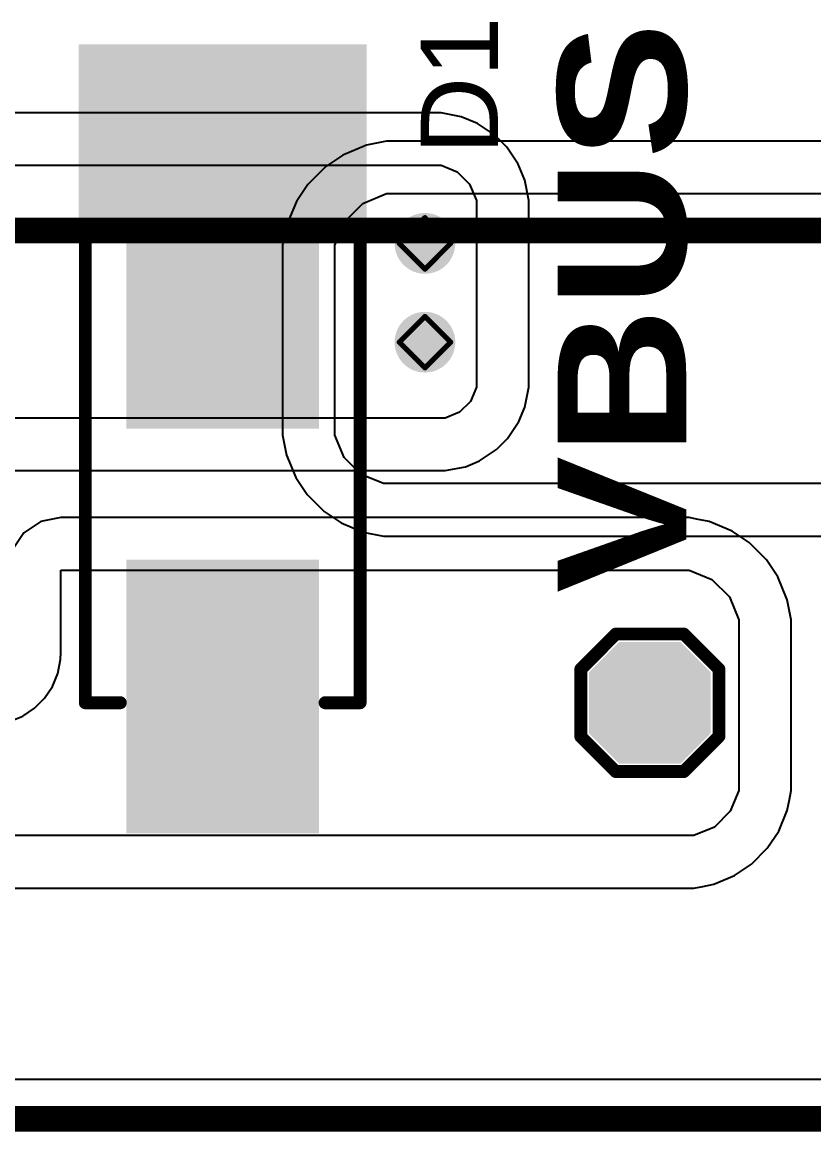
# Model space of a CAD drawing. Header units: inches. Extents: x -4 to 238, y -5 to 115.
# Drawn here: x 32.72 to 40.55, y -4.12 to 6.84 of the extents above; entities that cross this region are included whole.
import ezdxf

# ---------------------------------------------------------------- set-up
doc = ezdxf.new("R2010")
doc.units = ezdxf.units.IN
for name, color, linetype in [('Board Outline', 216, 'Continuous'), ('Bottom Layer', 5, 'Continuous'), ('Drill Drawing', 1, 'Continuous'), ('Mechanical 13', 56, 'Continuous'), ('Top Layer', 1, 'Continuous'), ('Top Overlay', 2, 'Continuous'), ('Top Paste', 8, 'Continuous'), ('Top Solder', 216, 'Continuous'), ('Via Holes', 16, 'Continuous')]:
    doc.layers.add(name, color=color, linetype=linetype)
doc.styles.add('Arial', font='', dxfattribs={"height": 0.2})
doc.styles.add('Arial Black_Bold', font='', dxfattribs={"height": 0.2})
doc.styles.get('Arial').set_extended_font_data('Arial')
doc.styles.get('Arial Black_Bold').set_extended_font_data('Arial Black', bold=True)

# ---------------------------------------------------------------- blocks, each defined once
blk = doc.blocks.new('T____________0_5___50')
at = {"layer": 'Top Layer'}
blk.add_hatch(color=1, dxfattribs=at).paths.add_polyline_path([(0.25, 0.5), (-0.25, 0.5), (-0.5, 0.25), (-0.5, -0.25), (-0.25, -0.5), (0.25, -0.5), (0.5, -0.25), (0.5, 0.25)])
at = {"layer": 'Top Paste'}
blk.add_hatch(color=8, dxfattribs=at).paths.add_polyline_path([(0.25, 0.5), (-0.25, 0.5), (-0.5, 0.25), (-0.5, -0.25), (-0.25, -0.5), (0.25, -0.5), (0.5, -0.25), (0.5, 0.25)])
at = {"layer": 'Top Solder'}
blk.add_hatch(color=216, dxfattribs=at).paths.add_polyline_path([(0.301, 0.602), (-0.301, 0.602), (-0.602, 0.301), (-0.602, -0.301), (-0.301, -0.602), (0.301, -0.602), (0.602, -0.301), (0.602, 0.301)])
at = {"layer": 'Top Overlay'}
for points in [[(-0.682, 0.333, 0.127, 0.127, 0), (-0.336, 0.68, 0.127, 0.127, 0)], [(-0.336, 0.68, 0.127, 0.127, 0), (0.336, 0.68, 0.127, 0.127, 0)], [(0.336, 0.68, 0.127, 0.127, 0), (0.684, 0.332, 0.127, 0.127, 0)], [(-0.682, -0.334, 0.127, 0.127, 0), (-0.682, 0.333, 0.127, 0.127, 0)], [(0.684, -0.33, 0.127, 0.127, 0), (0.684, 0.332, 0.127, 0.127, 0)], [(-0.682, -0.334, 0.127, 0.127, 0), (-0.337, -0.679, 0.127, 0.127, 0)], [(0.335, -0.679, 0.127, 0.127, 0), (0.684, -0.33, 0.127, 0.127, 0)], [(-0.337, -0.679, 0.127, 0.127, 0), (0.335, -0.679, 0.127, 0.127, 0)]]:
    blk.add_lwpolyline(points, format="xyseb", dxfattribs=at)
for points in [[(-0.367, 0.68, 0.0635, 0.0635, 1), (-0.304, 0.68, 0.0635, 0.0635, 1)], [(-0.367, 0.68, 0.0635, 0.0635, 1), (-0.304, 0.68, 0.0635, 0.0635, 1)], [(0.305, 0.68, 0.0635, 0.0635, 1), (0.368, 0.68, 0.0635, 0.0635, 1)], [(0.305, 0.68, 0.0635, 0.0635, 1), (0.368, 0.68, 0.0635, 0.0635, 1)], [(-0.714, 0.333, 0.0635, 0.0635, 1), (-0.65, 0.333, 0.0635, 0.0635, 1)], [(-0.714, 0.333, 0.0635, 0.0635, 1), (-0.65, 0.333, 0.0635, 0.0635, 1)], [(0.652, 0.332, 0.0635, 0.0635, 1), (0.715, 0.332, 0.0635, 0.0635, 1)], [(0.652, 0.332, 0.0635, 0.0635, 1), (0.715, 0.332, 0.0635, 0.0635, 1)], [(-0.714, -0.334, 0.0635, 0.0635, 1), (-0.65, -0.334, 0.0635, 0.0635, 1)], [(-0.714, -0.334, 0.0635, 0.0635, 1), (-0.65, -0.334, 0.0635, 0.0635, 1)], [(0.652, -0.33, 0.0635, 0.0635, 1), (0.715, -0.33, 0.0635, 0.0635, 1)], [(0.652, -0.33, 0.0635, 0.0635, 1), (0.715, -0.33, 0.0635, 0.0635, 1)], [(-0.369, -0.679, 0.0635, 0.0635, 1), (-0.306, -0.679, 0.0635, 0.0635, 1)], [(-0.369, -0.679, 0.0635, 0.0635, 1), (-0.306, -0.679, 0.0635, 0.0635, 1)], [(0.303, -0.679, 0.0635, 0.0635, 1), (0.367, -0.679, 0.0635, 0.0635, 1)], [(0.303, -0.679, 0.0635, 0.0635, 1), (0.367, -0.679, 0.0635, 0.0635, 1)]]:
    blk.add_lwpolyline(points, format="xyseb", close=True, dxfattribs=at)
blk = doc.blocks.new('SMA_65')
at = {"layer": 'Top Layer'}
for points in [[(-3.25, 0.85), (-0.75, 0.85), (-0.75, -0.85), (-3.25, -0.85)], [(0.75, 0.85), (3.25, 0.85), (3.25, -0.85), (0.75, -0.85)]]:
    blk.add_hatch(color=1, dxfattribs=at).paths.add_polyline_path(points)
at = {"layer": 'Top Overlay'}
for points in [[(-4.445, -1.422), (-3.278, -1.422), (-3.278, 1.422), (-4.445, 1.422)], [(-3.3, 0.924), (-2.596, 0.924), (-2.596, 1.422), (-3.3, 1.422)], [(-3.3, -1.422), (-2.596, -1.422), (-2.596, -0.924), (-3.3, -0.924)]]:
    blk.add_hatch(color=2, dxfattribs=at).paths.add_polyline_path(points)
at = {"layer": 'Top Paste'}
for points in [[(-3.25, 0.85), (-0.75, 0.85), (-0.75, -0.85), (-3.25, -0.85)], [(0.75, 0.85), (3.25, 0.85), (3.25, -0.85), (0.75, -0.85)]]:
    blk.add_hatch(color=8, dxfattribs=at).paths.add_polyline_path(points)
at = {"layer": 'Top Solder'}
for points in [[(-3.352, 0.952), (-0.648, 0.952), (-0.648, -0.952), (-3.352, -0.952)], [(0.648, 0.952), (3.352, 0.952), (3.352, -0.952), (0.648, -0.952)]]:
    blk.add_hatch(color=216, dxfattribs=at).paths.add_polyline_path(points)
at = {"layer": 'Top Overlay'}
for points in [[(2.061, 1.358, 0.127, 0.127, 0), (-2.658, 1.358, 0.127, 0.127, 0)], [(2.061, 1.012, 0.127, 0.127, 0), (2.061, 1.358, 0.127, 0.127, 0)], [(2.061, -1.358, 0.127, 0.127, 0), (2.061, -1.012, 0.127, 0.127, 0)], [(2.061, -1.358, 0.127, 0.127, 0), (-2.658, -1.358, 0.127, 0.127, 0)]]:
    blk.add_lwpolyline(points, format="xyseb", dxfattribs=at)
for points in [[(-2.69, 1.358, 0.0635, 0.0635, 1), (-2.626, 1.358, 0.0635, 0.0635, 1)], [(2.029, 1.358, 0.0635, 0.0635, 1), (2.093, 1.358, 0.0635, 0.0635, 1)], [(2.029, 1.358, 0.0635, 0.0635, 1), (2.093, 1.358, 0.0635, 0.0635, 1)], [(2.029, 1.012, 0.0635, 0.0635, 1), (2.093, 1.012, 0.0635, 0.0635, 1)], [(2.029, -1.012, 0.0635, 0.0635, 1), (2.093, -1.012, 0.0635, 0.0635, 1)], [(-2.69, -1.358, 0.0635, 0.0635, 1), (-2.626, -1.358, 0.0635, 0.0635, 1)], [(2.029, -1.358, 0.0635, 0.0635, 1), (2.093, -1.358, 0.0635, 0.0635, 1)], [(2.029, -1.358, 0.0635, 0.0635, 1), (2.093, -1.358, 0.0635, 0.0635, 1)]]:
    blk.add_lwpolyline(points, format="xyseb", close=True, dxfattribs=at)

msp = doc.modelspace()

# ---------------------------------------------------------------- hatches: boundary and pattern name
at = {"layer": 'Bottom Layer'}
h = msp.add_hatch(color=5, dxfattribs=at)
edge = h.paths.add_edge_path()
edge.add_arc((36.703, 4.659), 0.3, 0, 360)
h = msp.add_hatch(color=5, dxfattribs=at)
edge = h.paths.add_edge_path()
edge.add_arc((36.703, 3.683), 0.3, 0, 360)
at = {"layer": 'Top Layer'}
h = msp.add_hatch(color=1, dxfattribs=at)
edge = h.paths.add_edge_path()
edge.add_arc((36.703, 4.659), 0.3, 0, 360)
h = msp.add_hatch(color=1, dxfattribs=at)
edge = h.paths.add_edge_path()
edge.add_arc((36.703, 3.683), 0.3, 0, 360)
at = {"layer": 'Via Holes'}
h = msp.add_hatch(color=7, dxfattribs=at)
edge = h.paths.add_edge_path()
edge.add_arc((36.703, 4.659), 0.15, 0, 360)
h = msp.add_hatch(color=7, dxfattribs=at)
edge = h.paths.add_edge_path()
edge.add_arc((36.703, 3.683), 0.15, 0, 360)

# ---------------------------------------------------------------- linework, layer by layer
at = {"layer": 'Board Outline'}
msp.add_lwpolyline([(-1.034, -3.991, 0.254, 0.254, 0), (103.016, -3.991, 0.254, 0.254, 0)], format="xyseb", dxfattribs=at)
at = {"layer": 'Bottom Layer'}
for p, q in [((36.124, 5.629), (35.891, 5.532)), ((36.323, 5.668), (36.124, 5.629)), ((36.124, 5.629), (36.124, 5.629)), ((36.449, 5.668), (36.323, 5.668)), ((56.038, 5.668), (36.449, 5.668)), ((35.891, 5.532), (35.723, 5.42)), ((35.891, 5.532), (35.891, 5.532)), ((35.723, 5.42), (35.544, 5.241)), ((35.544, 5.241), (35.432, 5.073)), ((35.432, 5.073), (35.335, 4.84)), ((35.911, 4.875), (36.089, 5.054)), ((36.089, 5.054), (36.323, 5.151)), ((36.323, 5.151), (36.449, 5.151)), ((36.449, 5.151), (36.449, 5.151)), ((36.449, 5.151), (56.041, 5.151)), ((35.335, 4.84), (35.296, 4.642)), ((35.814, 4.642), (35.911, 4.875)), ((35.296, 4.642), (35.296, 2.883)), ((35.814, 4.516), (35.814, 4.642)), ((35.814, 2.883), (35.814, 4.516)), ((35.296, 2.883), (35.296, 2.764)), ((35.814, 2.764), (35.814, 2.883)), ((35.814, 2.883), (35.814, 2.883)), ((35.814, 2.883), (35.814, 2.883)), ((35.296, 2.764), (35.335, 2.566)), ((35.905, 2.545), (35.814, 2.764)), ((35.335, 2.566), (35.335, 2.566)), ((35.335, 2.566), (35.426, 2.347)), ((36.073, 2.377), (35.905, 2.545)), ((35.426, 2.347), (35.426, 2.347)), ((35.426, 2.347), (35.539, 2.179)), ((36.292, 2.286), (36.073, 2.377)), ((36.411, 2.286), (36.292, 2.286)), ((56.007, 2.286), (36.411, 2.286)), ((35.539, 2.179), (35.707, 2.011)), ((35.707, 2.011), (35.875, 1.898)), ((35.875, 1.898), (36.094, 1.807)), ((36.094, 1.807), (36.094, 1.807)), ((36.094, 1.807), (36.292, 1.768)), ((36.292, 1.768), (36.411, 1.768)), ((36.411, 1.768), (56.076, 1.768)), ((103.016, -3.602), (-1.201, -3.602))]:
    msp.add_line(p, q, dxfattribs=at)
at = {"layer": 'Drill Drawing'}
for points in [[(36.449, 4.659, 0.0508, 0.0508, 0), (36.703, 4.913, 0.0508, 0.0508, 0)], [(36.703, 4.913, 0.0508, 0.0508, 0), (36.957, 4.659, 0.0508, 0.0508, 0)], [(36.449, 4.659, 0.0508, 0.0508, 0), (36.703, 4.405, 0.0508, 0.0508, 0)], [(36.703, 4.405, 0.0508, 0.0508, 0), (36.957, 4.659, 0.0508, 0.0508, 0)], [(36.449, 3.683, 0.0508, 0.0508, 0), (36.703, 3.937, 0.0508, 0.0508, 0)], [(36.703, 3.937, 0.0508, 0.0508, 0), (36.957, 3.683, 0.0508, 0.0508, 0)], [(36.449, 3.683, 0.0508, 0.0508, 0), (36.703, 3.429, 0.0508, 0.0508, 0)], [(36.703, 3.429, 0.0508, 0.0508, 0), (36.957, 3.683, 0.0508, 0.0508, 0)]]:
    msp.add_lwpolyline(points, format="xyseb", dxfattribs=at)
for points in [[(36.69, 4.913, 0.0254, 0.0254, 1), (36.716, 4.913, 0.0254, 0.0254, 1)], [(36.69, 4.913, 0.0254, 0.0254, 1), (36.716, 4.913, 0.0254, 0.0254, 1)], [(36.436, 4.659, 0.0254, 0.0254, 1), (36.462, 4.659, 0.0254, 0.0254, 1)], [(36.436, 4.659, 0.0254, 0.0254, 1), (36.462, 4.659, 0.0254, 0.0254, 1)], [(36.944, 4.659, 0.0254, 0.0254, 1), (36.97, 4.659, 0.0254, 0.0254, 1)], [(36.944, 4.659, 0.0254, 0.0254, 1), (36.97, 4.659, 0.0254, 0.0254, 1)], [(36.69, 4.405, 0.0254, 0.0254, 1), (36.716, 4.405, 0.0254, 0.0254, 1)], [(36.69, 4.405, 0.0254, 0.0254, 1), (36.716, 4.405, 0.0254, 0.0254, 1)], [(36.69, 3.937, 0.0254, 0.0254, 1), (36.716, 3.937, 0.0254, 0.0254, 1)], [(36.69, 3.937, 0.0254, 0.0254, 1), (36.716, 3.937, 0.0254, 0.0254, 1)], [(36.436, 3.683, 0.0254, 0.0254, 1), (36.462, 3.683, 0.0254, 0.0254, 1)], [(36.436, 3.683, 0.0254, 0.0254, 1), (36.462, 3.683, 0.0254, 0.0254, 1)], [(36.944, 3.683, 0.0254, 0.0254, 1), (36.97, 3.683, 0.0254, 0.0254, 1)], [(36.944, 3.683, 0.0254, 0.0254, 1), (36.97, 3.683, 0.0254, 0.0254, 1)], [(36.69, 3.429, 0.0254, 0.0254, 1), (36.716, 3.429, 0.0254, 0.0254, 1)], [(36.69, 3.429, 0.0254, 0.0254, 1), (36.716, 3.429, 0.0254, 0.0254, 1)]]:
    msp.add_lwpolyline(points, format="xyseb", close=True, dxfattribs=at)
at = {"layer": 'Mechanical 13'}
msp.add_lwpolyline([(-1.727, 4.786, 0.254, 0.254, 0), (58.273, 4.786, 0.254, 0.254, 0)], format="xyseb", dxfattribs=at)
at = {"layer": 'Top Layer'}
for p, q in [((36.863, 5.95), (32.032, 5.95)), ((37.061, 5.91), (36.863, 5.95)), ((37.221, 5.844), (37.061, 5.91)), ((37.389, 5.732), (37.221, 5.844)), ((37.511, 5.61), (37.389, 5.732)), ((37.623, 5.442), (37.511, 5.61)), ((37.511, 5.61), (37.511, 5.61)), ((32.032, 5.432), (36.863, 5.432)), ((36.863, 5.432), (37.023, 5.365)), ((37.69, 5.282), (37.623, 5.442)), ((37.623, 5.442), (37.623, 5.442)), ((37.023, 5.365), (37.145, 5.243)), ((37.729, 5.084), (37.69, 5.282)), ((37.145, 5.243), (37.211, 5.084)), ((37.211, 5.084), (37.211, 4.997)), ((37.729, 3.238), (37.729, 5.084)), ((37.211, 4.997), (37.211, 3.314)), ((37.211, 3.314), (37.211, 3.238)), ((37.211, 3.238), (37.153, 3.097)), ((37.69, 3.04), (37.729, 3.238)), ((37.153, 3.097), (37.045, 2.99)), ((37.045, 2.99), (36.904, 2.932)), ((37.631, 2.899), (37.69, 3.04)), ((36.828, 2.932), (32.069, 2.932)), ((36.904, 2.932), (36.828, 2.932)), ((36.828, 2.932), (36.828, 2.932)), ((37.519, 2.731), (37.631, 2.899)), ((37.631, 2.899), (37.631, 2.899)), ((37.411, 2.624), (37.519, 2.731)), ((37.243, 2.511), (37.411, 2.624)), ((32.069, 2.414), (36.828, 2.414)), ((36.828, 2.414), (36.828, 2.414)), ((36.828, 2.414), (36.904, 2.414)), ((36.904, 2.414), (37.103, 2.453)), ((37.103, 2.453), (37.243, 2.511)), ((32.907, 1.91), (32.739, 1.798)), ((33.105, 1.95), (32.907, 1.91)), ((39.193, 1.95), (33.105, 1.95)), ((39.315, 1.95), (39.193, 1.95)), ((39.387, 1.935), (39.315, 1.95)), ((39.513, 1.91), (39.387, 1.935)), ((39.738, 1.817), (39.513, 1.91)), ((39.513, 1.91), (39.513, 1.91)), ((32.739, 1.798), (32.627, 1.63)), ((39.906, 1.705), (39.738, 1.817)), ((40.079, 1.532), (39.906, 1.705)), ((33.105, 0.619), (33.105, 1.432)), ((33.105, 1.432), (39.193, 1.432)), ((39.193, 1.432), (39.315, 1.432)), ((39.315, 1.432), (39.54, 1.338)), ((40.191, 1.364), (40.079, 1.532)), ((39.54, 1.338), (39.713, 1.166)), ((40.284, 1.139), (40.191, 1.364)), ((39.713, 1.166), (39.806, 0.941)), ((40.324, 0.941), (40.284, 1.139)), ((39.806, 0.941), (39.806, 0.819)), ((40.324, 0.819), (40.324, 0.941)), ((39.806, 0.819), (39.806, 0.819)), ((39.806, 0.819), (39.806, -0.636)), ((40.324, -0.636), (40.324, 0.819)), ((40.324, 0.819), (40.324, 0.819)), ((33.075, 0.411), (33.102, 0.549)), ((33.102, 0.549), (33.105, 0.619)), ((33.105, 0.619), (33.105, 0.619)), ((33.021, 0.282), (33.075, 0.411)), ((32.943, 0.165), (33.021, 0.282)), ((32.844, 0.066), (32.943, 0.165)), ((32.728, -0.011), (32.844, 0.066)), ((32.598, -0.065), (32.728, -0.011)), ((39.806, -0.636), (39.806, -0.747)), ((40.324, -0.747), (40.324, -0.636)), ((39.806, -0.747), (39.721, -0.951)), ((40.306, -0.836), (40.324, -0.747)), ((40.284, -0.945), (40.306, -0.836)), ((39.721, -0.951), (39.565, -1.108)), ((40.2, -1.149), (40.284, -0.945)), ((39.249, -1.192), (25.576, -1.192)), ((39.36, -1.192), (39.249, -1.192)), ((39.249, -1.192), (39.249, -1.192)), ((39.565, -1.108), (39.36, -1.192)), ((40.087, -1.317), (40.2, -1.149)), ((39.931, -1.474), (40.087, -1.317)), ((39.763, -1.586), (39.931, -1.474)), ((39.558, -1.671), (39.763, -1.586)), ((25.576, -1.71), (39.249, -1.71)), ((39.249, -1.71), (39.36, -1.71)), ((39.36, -1.71), (39.45, -1.693)), ((39.45, -1.693), (39.558, -1.671)), ((39.558, -1.671), (39.558, -1.671)), ((103.016, -3.602), (15.751, -3.602))]:
    msp.add_line(p, q, dxfattribs=at)

# ---------------------------------------------------------------- block references
at = {"rotation": 270}
msp.add_blockref('SMA_65', (34.704, 2.182), dxfattribs=at)
msp.add_blockref('T____________0_5___50', (38.926, 0.12))

# ---------------------------------------------------------------- texts
at = {"layer": 'Top Overlay'}
for s, height, style, p in [('D1', 0.762, 'Arial', (37.424, 5.536)), ('VBUS', 1.27, 'Arial Black_Bold', (39.285, 1.204))]:
    msp.add_text(s, height=height, rotation=90, dxfattribs=dict(at, style=style)).set_placement(p)

doc.saveas('drawing.dxf')
